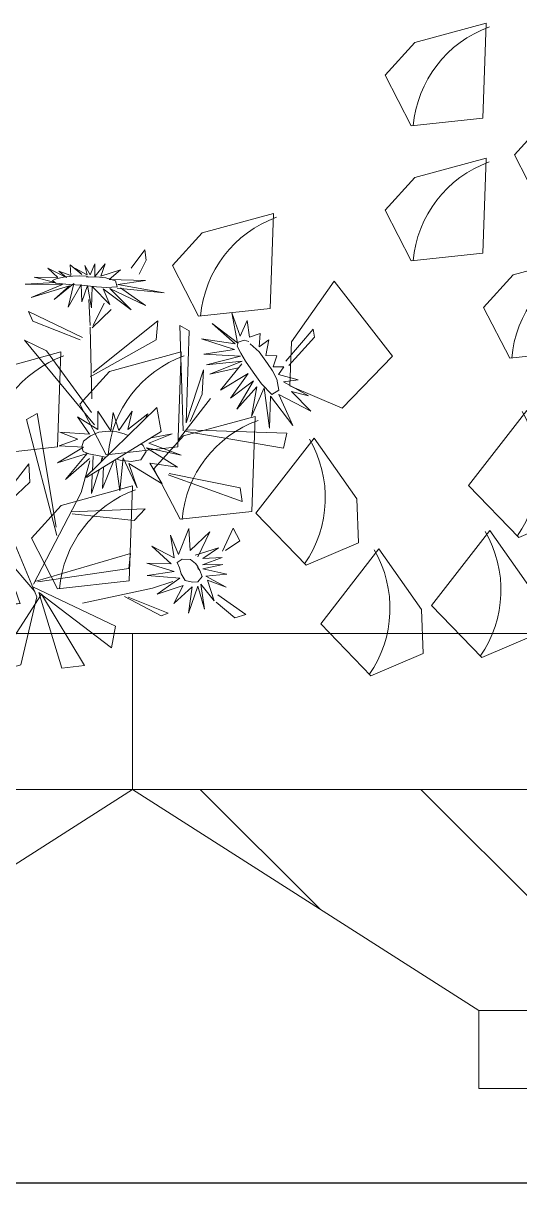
# Model space of a CAD drawing. Header units: millimetres. Extents: x 3614 to 12428, y -844 to 6844.
# Drawn here: x 5509.4029 to 5509.6126, y -474.3752 to -473.885 of the extents above; entities that cross this region are included whole.
import ezdxf

# ---------------------------------------------------------------- set-up
doc = ezdxf.new("R2010")
doc.units = ezdxf.units.MM
doc.header["$LTSCALE"] = 40
doc.header["$MEASUREMENT"] = 0
doc.layers.get('0').update_dxf_attribs({"linetype": 'CONTINUOUS', "lineweight": 20})
for name, color, linetype, lineweight in [('E1', 7, 'CONTINUOUS', 20), ('Hatch', 42, 'CONTINUOUS', 15), ('landscaping', 3, 'CONTINUOUS', 13), ('Wall', 7, 'CONTINUOUS', 30)]:
    doc.layers.add(name, color=color, linetype=linetype, lineweight=lineweight)

# ---------------------------------------------------------------- blocks, each defined once
blk = doc.blocks.new('A$C4E7010DC')
at = {"layer": 'Hatch', "ltscale": 5}
h = blk.add_hatch(dxfattribs=at)
h.set_pattern_fill('ANSI31', color=256, scale=1000, style=0)
h.set_pattern_definition([(45, (231.7533103451132, -2.28803401541e-05), (-88.38834764831843, 88.38834764831844), [])])
h.paths.add_polyline_path([(752.430756263313, 302.3095010283141), (702.7948197437945, 296.8872465101449), (699.9983771157774, 302.3095010283141), (629.1746464831252, 302.3095010283141), (666.9704380356415, 253.4562543481152), (626.8853242982295, 211.9099958092993), (584.8749032220802, 229.6793507610273), (586.3341213153326, 265.0629620082328), (612.4414581818928, 302.3095010283141), (231.7533103451132, 302.3095010283141), (509.0194938639178, 124.9999771196599), (1641.987126825406, 124.9999771196599), (1919.253310345113, 302.3095010283141)])
h.paths.add_polyline_path([(1544.253310345113, -2.28803401114e-05, 0.4142135623730951), (1606.753310345113, 62.49997711965988), (544.2533103451133, 62.49997711965988, 0.4142135623730951), (606.7533103451132, -2.28803401114e-05)])
at = {"layer": 'Hatch'}
for p, q in [((1919.253310345113, 427.3095010283141), (231.7533103451133, 427.3095010283141)), ((1919.253310345113, 302.3095010283141), (1919.253310345113, 427.3095010283141)), ((509.0194938639178, 124.9999771196599), (1641.987126825406, 124.9999771196599)), ((1641.987126825406, 124.9999771196599), (1641.987126825406, 62.49997711965988)), ((509.0194938639178, 62.49997711965988), (1641.987126825406, 62.49997711965988))]:
    blk.add_line(p, q, dxfattribs=at)
blk.add_lwpolyline([(509.0194938639178, 124.9999771196599), (231.7533103451133, 302.3095010283141), (1919.253310345113, 302.3095010283141), (1641.987126825406, 124.9999771196599)], dxfattribs=at)
at = {"layer": 'landscaping', "linetype": 'Continuous', "lineweight": 9}
for points in [[(1696.145769875365, 834.2387886639624, 0), (1638.755842494022, 840.5080930204274, 0), (1636.015232406906, 916.5730110519652, 0), (1693.287183469729, 901.0329977161743, 0), (1717.053612653253, 874.7787388963769, 0), (1696.145769875365, 834.2387886639624, 0)], [(1592.553917976183, 770.4666724178387, 0), (1535.163990594854, 776.7359767738525, 0), (1532.423380507709, 852.8008948053903, 0), (1589.695331570547, 837.2608814700361, 0), (1613.461760754071, 811.0066226502533, 0), (1592.553917976183, 770.4666724178387, 0)], [(1696.202747317365, 726.068539789412, 0), (1638.812819936022, 732.337844145877, 0), (1636.072209848906, 808.4027621774148, 0), (1693.344160911729, 792.8627488416092, 0), (1717.110590095253, 766.6084900218264, 0), (1696.202747317365, 726.068539789412, 0)], [(1866.482744148962, 681.6708609415363, 0), (1809.092816768534, 687.94016529755, 0), (1806.352206680487, 764.0050833290877, 0), (1863.624157743325, 748.4650699932827, 0), (1887.390586926849, 722.2108111734995, 0), (1866.482744148962, 681.6708609415363, 0)], [(1617.324341041269, 648.0294307196309, 0), (1559.934413660841, 654.2987350756448, 0), (1557.193803572809, 730.3636531071824, 0), (1614.465754635632, 714.8236397718283, 0), (1638.232183819171, 688.5693809520453, 0), (1617.324341041269, 648.0294307196309, 0)], [(1751.352783783688, 608.0255605786951, 0), (1711.267670046291, 649.5718191170453, 0), (1757.842693980856, 709.7727314388029, 0), (1791.903986767502, 661.1785267771628, 0), (1793.363204860769, 625.7949155304232, 0), (1751.352783783688, 608.0255605786951, 0)], [(1940.517444009893, 570.675529370681, 0), (1883.127516629465, 576.9448337271604, 0), (1880.386906541418, 653.0097517586836, 0), (1937.658857604256, 637.4697384228928, 0), (1961.42528678778, 611.21547960311, 0), (1940.517444009893, 570.675529370681, 0)], [(2036.762533033689, 570.6752268509152, 0), (1979.372605653261, 576.9445312069292, 0), (1976.631995566131, 653.0094492384669, 0), (2033.903946628969, 637.4694359031272, 0), (2057.670375812479, 611.2151770833443, 0), (2036.762533033689, 570.6752268509152, 0)], [(1610.096505307447, 504.4298673595185, 0), (1650.181619044859, 545.9761258978687, 0), (1603.606595111196, 606.1770382196264, 0), (1569.545302323648, 557.5828335579863, 0), (1568.086084230381, 522.1992223112463, 0), (1610.096505307447, 504.4298673595185, 0)], [(1881.289600942226, 518.8777583910414, 0), (1823.899673561798, 525.1470627475064, 0), (1821.159063474653, 601.211980779044, 0), (1878.431014536589, 585.6719674432387, 0), (1902.197443720099, 559.4177086234558, 0), (1881.289600942226, 518.8777583910414, 0)], [(1780.376502139959, 482.2308010450797, 0), (1820.46161587644, 523.7770595838808, 0), (1773.886591942792, 583.9779719051876, 0), (1739.825299156146, 535.3837672439984, 0), (1738.366081062879, 500.0001559972588, 0), (1780.376502139959, 482.2308010450797, 0)], [(1979.438027657161, 463.2466056712437, 0), (1922.048100275831, 469.5159100277087, 0), (1919.307490188687, 545.5808280592464, 0), (1976.579441251524, 530.0408147234557, 0), (2000.345870435049, 503.7865559036582, 0), (1979.438027657161, 463.2466056712437, 0)], [(1639.710426841746, 408.2339637514378, 0), (1679.795540578227, 449.7802222902391, 0), (1633.220516644578, 509.9811346115457, 0), (1599.159223857932, 461.386929950371, 0), (1597.700005764665, 426.0033187036167, 0), (1639.710426841746, 408.2339637514378, 0)], [(1728.552191442795, 393.4346870490117, 0), (1768.637305179291, 434.9809455873473, 0), (1722.062281245628, 495.1818579091193, 0), (1688.000988458982, 446.5876532474794, 0), (1686.541770365729, 411.2040420007396, 0), (1728.552191442795, 393.4346870490117, 0)]]:
    blk.add_polyline3d(points, dxfattribs=at)
at = {"layer": 'landscaping', "lineweight": 9}
for centre, start, end in [((1602.124692352881, 826.2766484242892), 4.906589353820811, 70.17167493991396), ((1602.181669794881, 718.1063995497387), 4.906589353820811, 70.17167493991396), ((1772.461666627379, 673.7087207018631), 4.906589353820811, 70.17167493991396), ((1523.303263518785, 640.0672904799574), 4.906589353820811, 70.17167493991396), ((1846.496366487409, 562.7133891310222), 4.906589353820811, 70.17167493991396), ((1942.741455512121, 562.7130866112564), 4.906589353820811, 70.17167493991396), ((1687.436347247101, 558.4845391688722), 149.6194711210228, 214.8845567074056), ((1787.268523420644, 510.9156181513681), 4.906589353820811, 70.17167493991396), ((1857.716344078682, 536.2854728544332), 149.6194711210228, 214.8845567074056), ((1885.416950134677, 455.2844654315704), 4.906589353820811, 70.17167493991396), ((1717.050268780469, 462.2886355607914), 149.6194711210228, 214.8845567074056), ((1805.892033381533, 447.4893588583653), 149.6194711210228, 214.8845567074056)]:
    blk.add_arc(centre, 92.75070268292367, start, end, dxfattribs=at)
blk = doc.blocks.new('margarita')
at = {"layer": 'landscaping', "color": 86, "linetype": 'Continuous'}
for p, q in [((99.15034721084005, 207.3370512585015), (99.14870885011213, 207.3224337594298)), ((99.17018296014298, 207.3106964526103), (99.15034721084005, 207.3370512585015)), ((99.14870885011213, 207.3224337594298), (99.15828805761896, 207.3023474685442)), ((99.22452376046684, 207.2286966589202), (99.20832685829176, 207.2607670208284)), ((99.22847991997699, 207.228459927154), (99.23068947821292, 207.2657625543588)), ((99.19840113024557, 207.2514835374983), (99.22565850893808, 207.2253433783014)), ((99.23940097932915, 207.2117374938193), (99.31674311750685, 207.2487100371746)), ((99.31674311750685, 207.2487100371746), (99.31066005633059, 207.2350155407717)), ((99.10041923070163, 207.2286680793212), (99.08700584062721, 207.2211070124846)), ((99.095486209198, 207.0779510949434), (99.10041923070163, 207.2286680793212)), ((99.13183164855259, 207.2354518990249), (99.13422974186732, 207.2082880062176)), ((99.22406642593036, 207.16128135332), (99.13183164855259, 207.2354518990249)), ((99.31066005633059, 207.2350155407717), (99.24273911234863, 207.2081930548027)), ((99.49688093906708, 207.2201196195241), (99.51360220290123, 207.2339131926935)), ((99.53031811175224, 207.2308639009253), (99.50332869480292, 207.2197130841956)), ((99.51360220290123, 207.2339131926935), (99.53031811175224, 207.2308639009253)), ((98.90964688213109, 207.2232882474687), (98.90761351385768, 207.2119008731685)), ((98.90761351385768, 207.2119008731685), (98.94445099116902, 207.1712873047172)), ((98.94878865685732, 207.177420158733), (98.90964688213109, 207.2232882474687)), ((99.08700584062721, 207.2211070124846), (99.09108482363558, 207.0895644693944)), ((99.22880608469036, 207.2261301748969), (99.22610008719337, 207.1237652658534)), ((99.51631449051048, 207.1850031901784), (99.62187697566222, 207.2228961088127)), ((99.6204042191329, 207.2249563741366), (99.5191969427814, 207.2042447606416)), ((99.13422974186732, 207.2082880062176), (99.22861303624944, 207.1552950661068)), ((99.32260964259164, 207.2078273067323), (99.22244995424208, 207.0865565028604)), ((99.29083859561216, 207.1922714744233), (99.32260964259164, 207.2078273067323)), ((99.5191969427814, 207.2042447606416), (99.51631449051048, 207.1850031901784)), ((99.2266915184301, 207.1041813470647), (99.29083859561216, 207.1922714744233)), ((99.06656687981103, 207.1650021668311), (99.06823253433195, 207.1303552111206)), ((99.09108482363558, 207.0895644693944), (99.06656687981103, 207.1650021668311)), ((99.37321339031547, 207.1712214539577), (99.37535788919115, 207.1511020485603)), ((99.42513771189131, 207.1053350306001), (99.37321339031547, 207.1712214539577)), ((99.37535788919115, 207.1511020485603), (99.42054645176444, 207.1062466639941)), ((99.43160235658723, 207.125398115781), (99.45447021630629, 207.1595921862732)), ((99.4543852000016, 207.0159543611393), (99.46786367074913, 207.1448739763589)), ((99.55778343350849, 207.1118205441271), (99.49348139871944, 207.153019702517)), ((99.50408664023031, 207.1516688870242), (99.55805391690765, 207.1252456772266)), ((99.52892754416962, 207.1464953635664), (99.51925044722358, 207.1283565848949)), ((99.54429598068148, 207.113817105577), (99.52892754416962, 207.1464953635664)), ((99.06823253433195, 207.1303552111206), (99.08554041408053, 207.0914884165574)), ((99.47465873755036, 207.1343530061961), (99.47663818579343, 207.0430375763354)), ((99.51925044722358, 207.1283565848949), (99.5401404115734, 207.1147625374301)), ((99.0566056453454, 207.1242015315307), (99.10292556686571, 207.0647619633765)), ((99.12697926605908, 207.0768685887991), (99.13312450324749, 207.1110953960838)), ((99.13312450324749, 207.1110953960838), (99.23555886596264, 207.0110652475027)), ((99.43160235658723, 207.125398115781), (99.32878207112957, 206.8303359649322)), ((99.35713951811695, 207.1114702909357), (99.35422210382404, 207.0945800595919)), ((99.39837136991716, 207.0367845331086), (99.35713951811695, 207.1114702909357)), ((99.55805391690765, 207.1252456772266), (99.55778343350849, 207.1118205441271)), ((99.31955315879328, 207.0940641482895), (99.27626992822468, 206.9282368203801)), ((99.27724642642409, 206.9400858370175), (99.30414191373049, 207.1028314730591)), ((99.30414191373049, 207.1028314730591), (99.31955315879328, 207.0940641482895)), ((99.35422210382404, 207.0945800595919), (99.39665870355024, 207.0306757739947)), ((98.94758814501064, 207.0744478676388), (99.09128672671062, 207.0794367486166)), ((99.09406555929284, 207.077477801328), (98.95229507695265, 207.0532584408487)), ((98.95229507695265, 207.0532584408487), (98.94758814501064, 207.0744478676388)), ((99.23389700960749, 207.0112964086039), (99.12697926605908, 207.0768685887991)), ((99.65536276510142, 207.0665017790303), (99.60024191108141, 207.0307094095631)), ((99.67841401139452, 207.0588707509657), (99.65536276510142, 207.0665017790303)), ((99.55089615778502, 207.0512973060239), (99.51063925821978, 207.0231795330253)), ((99.59659198065262, 207.0063371123211), (99.67841401139452, 207.0588707509657)), ((99.62190731880173, 207.0251090081781), (99.67904780469887, 207.0480159833913)), ((99.6842401230834, 207.0487818618369), (99.6317070517766, 207.0209795700062)), ((99.3161483945307, 207.030768221649), (99.31482653241423, 207.004584556158)), ((99.37107491241852, 206.960043501659), (99.3161483945307, 207.030768221649)), ((99.47663818579343, 207.0430375763354), (99.4543852000016, 207.0159543611393)), ((99.52675510581815, 207.0184528067595), (99.55316972695351, 207.0407886710868)), ((99.01144923668652, 206.9768837714405), (99.11701172183822, 207.0147766900749)), ((99.11553896530891, 207.0168369553987), (99.01433168895743, 206.9961253419039)), ((99.51063925821978, 207.0231795330253), (99.52675510581815, 207.0184528067595)), ((99.6317070517766, 207.0209795700062), (99.62190731880173, 207.0251090081781)), ((99.01433168895743, 206.9961253419039), (99.01144923668652, 206.9768837714405)), ((99.31482653241423, 207.004584556158), (99.36786983964242, 206.954360592413)), ((99.24147640495028, 206.9894752516399), (99.30983359775215, 206.8583894828155)), ((99.14994218380012, 206.9662542551402), (99.16569078470104, 206.9493626869576)), ((99.25558433487981, 206.9617714037832), (99.14994218380012, 206.9662542551402)), ((99.16569078470104, 206.9493626869576), (99.25447485377899, 206.9591487384044)), ((99.44080880702963, 206.9578452768334), (99.33667201476726, 206.8376500976489)), ((99.36597168717152, 206.9299426444608), (99.40233971985948, 206.9461680224347)), ((99.37480366645431, 206.9420379575585), (99.40496634672165, 206.957419874608)), ((99.02406229034565, 206.9383759448285), (99.01438519339969, 206.9202371661571)), ((99.03943072685749, 206.9056976868391), (99.02406229034565, 206.9383759448285)), ((99.01438519339969, 206.9202371661571), (99.03527515774944, 206.9066431186922)), ((99.30481055921372, 206.8404301960307), (99.3356652835552, 206.9145515841706)), ((99.3356652835552, 206.9145515841706), (99.35025337107763, 206.8975699898863)), ((99.58073259360563, 206.8611105066195), (99.53656949015793, 206.9152831108667)), ((99.170945197351, 206.9023161515732), (99.17320145543364, 206.8807560744985)), ((99.30764190186501, 206.8622054027753), (99.170945197351, 206.9023161515732)), ((99.35025337107763, 206.8975699898863), (99.30771738774266, 206.8480829388655)), ((99.52764471391122, 206.9062588195403), (99.56998494198385, 206.8586468821319)), ((99.17320145543364, 206.8807560744985), (99.30330704395651, 206.8616865820796)), ((99.47472551100613, 206.8646603386921), (99.37918422720458, 206.8836939966327)), ((99.38340259459328, 206.8838396900602), (99.46607394859596, 206.8746762107894)), ((99.46607394859596, 206.8746762107894), (99.47472551100613, 206.8646603386921)), ((99.13921875112112, 206.85258138991), (99.23933141314407, 206.8310046741345)), ((99.3107070580072, 206.8546548513509), (99.19214956271404, 206.7981832222013)), ((99.19820184384994, 206.7671373235496), (99.30216220918943, 206.8463831988144)), ((99.30216220918943, 206.8463831988144), (99.26926403714418, 206.7384163864276)), ((99.56998494198385, 206.8586468821319), (99.58073259360563, 206.8611105066195)), ((99.04603090396108, 206.843177887286), (99.00577400439585, 206.8150601142874)), ((99.0218898519942, 206.8103333880216), (99.04830447312956, 206.8326692523489)), ((99.11704206497777, 206.8169895894402), (99.1741825508749, 206.8398965646534)), ((99.17937486925943, 206.840662443099), (99.12684179795264, 206.8128601512683)), ((99.23675240772293, 206.742052763935), (99.29824101170128, 206.844268591461)), ((99.29824101170128, 206.844268591461), (99.37138902698015, 206.7303989232402)), ((99.3278450784683, 206.7427792303838), (99.30481055921372, 206.8404301960307)), ((99.32918876733568, 206.8307306017217), (99.44240861396764, 206.8206751324769)), ((99.45675645373429, 206.8011403090579), (99.33063841205403, 206.8308430570067)), ((99.00577400439585, 206.8150601142874), (99.0218898519942, 206.8103333880216)), ((99.12684179795264, 206.8128601512683), (99.11704206497777, 206.8169895894402)), ((99.44240861396764, 206.8206751324769), (99.45675645373429, 206.8011403090579)), ((99.19214956271404, 206.7981832222013), (99.19820184384994, 206.7671373235496)), ((99.26926403714418, 206.7384163864276), (99.23675240772293, 206.742052763935)), ((99.37138902698015, 206.7303989232402), (99.3278450784683, 206.7427792303838))]:
    blk.add_line(p, q, dxfattribs=at)
at = {"layer": 'landscaping', "color": 50, "linetype": 'Continuous'}
for p, q in [((99.20736479802437, 207.3167673554081), (99.22201106225431, 207.2988935882312)), ((99.21336665643076, 207.2991588069258), (99.20736479802437, 207.3167673554081)), ((99.22178652918191, 207.3170837087062), (99.22850962916272, 207.3012713226864)), ((99.22201106225431, 207.2988935882312), (99.22178652918191, 207.3170837087062)), ((99.22850962916272, 207.3012713226864), (99.23642213632677, 207.3146042290229)), ((99.23642213632677, 207.3146042290229), (99.23305140865351, 207.3010880440601)), ((99.23305140865351, 207.3010880440601), (99.2493518254546, 207.3105190003802)), ((99.24034887925416, 207.3015197382036), (99.2573586597968, 207.315692762436)), ((99.2493518254546, 207.3105190003802), (99.24034887925416, 207.3015197382036)), ((99.2573586597968, 207.315692762436), (99.25616729343193, 207.3004720278886)), ((99.26224309003076, 207.2971931206478), (99.2892164205136, 207.3108010532127)), ((99.2892164205136, 207.3108010532127), (99.27462794074921, 207.2973514642162)), ((99.1496927288878, 207.2931491360318), (99.20153777293021, 207.2946263608832)), ((99.18884253828672, 207.2873496895045), (99.1496927288878, 207.2931491360318)), ((99.18536921750132, 207.3085014133289), (99.21336665643076, 207.2991588069258)), ((99.20153777293021, 207.2946263608832), (99.18536921750132, 207.3085014133289)), ((99.25616729343193, 207.3004720278886), (99.27338959616499, 207.3063586681495)), ((99.27338959616499, 207.3063586681495), (99.26224309003076, 207.2971931206478)), ((99.27462794074921, 207.2973514642162), (99.30885840337471, 207.2979988562415)), ((99.30885840337471, 207.2979988562415), (99.2784317760171, 207.2900146840466)), ((99.12282692298132, 207.2754011185088), (99.18884253828672, 207.2873496895045)), ((99.19009224094374, 207.2823593961996), (99.12282692298132, 207.2754011185088)), ((99.14955688778076, 207.2573915221825), (99.18544378195831, 207.2825343992307)), ((99.20048166654041, 207.2818253355619), (99.14955688778076, 207.2573915221825)), ((99.16978440982265, 207.250927597521), (99.20048166654041, 207.2818253355619)), ((99.20981044097852, 207.2810776019977), (99.16978440982265, 207.250927597521)), ((99.22591272995092, 207.2847359435412), (99.2003394413386, 207.2586529254152)), ((99.2003394413386, 207.2586529254152), (99.20981044097852, 207.2810776019977)), ((99.22679700158598, 207.2538779033461), (99.22591272995092, 207.2847359435412)), ((99.23260149728507, 207.2860582270026), (99.22679700158598, 207.2538779033461)), ((99.24035209110681, 207.2625602882764), (99.23260149728507, 207.2860582270026)), ((99.24146384169472, 207.287146919595), (99.24035209110681, 207.2625602882764)), ((99.26024478592286, 207.2548657813426), (99.24146384169472, 207.287146919595)), ((99.2799896100195, 207.2657695466744), (99.25200902290058, 207.2887683619585)), ((99.25200902290058, 207.2887683619585), (99.26024478592286, 207.2548657813426)), ((99.25818098048047, 207.285633322942), (99.2799896100195, 207.2657695466744)), ((99.3129512336737, 207.2688611254085), (99.25818098048047, 207.285633322942)), ((99.32160754663505, 207.287875577567), (99.26818255506866, 207.2873449919393)), ((99.26818255506866, 207.2873449919393), (99.3129512336737, 207.2688611254085)), ((99.2784317760171, 207.2900146840466), (99.32160754663505, 207.287875577567)), ((99.01432950161949, 207.2135644854923), (99.02596541802092, 207.2469995814771)), ((99.02596541802092, 207.2469995814771), (99.0179755099277, 207.2040730446416)), ((99.00076268618906, 207.2119764439067), (99.00398156064637, 207.2357897279569)), ((99.00398156064637, 207.2357897279569), (99.01432950161949, 207.2135644854923)), ((99.0179755099277, 207.2040730446416), (99.05401823705593, 207.2313704276868)), ((99.05401823705593, 207.2313704276868), (99.02145229068823, 207.2023357419791)), ((98.98527551388369, 207.2170678856458), (99.00076268618906, 207.2119764439067)), ((98.98706256720295, 207.1981945671932), (98.98527551388369, 207.2170678856458)), ((99.42798643774869, 207.2144582221641), (99.44903395621792, 207.1988202378852)), ((99.44455755834792, 207.1953937606694), (99.42798643774869, 207.2144582221641)), ((99.44865793500477, 207.2203466353782), (99.45723350199316, 207.2001263194602)), ((99.44903395621792, 207.1988202378852), (99.44865793500477, 207.2203466353782)), ((99.45723350199316, 207.2001263194602), (99.45976015501371, 207.2217434875109)), ((99.45976015501371, 207.2217434875109), (99.46278168259056, 207.199485507434)), ((99.46278168259056, 207.199485507434), (99.47123156972313, 207.2211609649249)), ((99.47123156972313, 207.2211609649249), (99.4735333669676, 207.1984449474611)), ((99.4735333669676, 207.1984449474611), (99.48928515237516, 207.2177410212965)), ((99.48928515237516, 207.2177410212965), (99.48126883903812, 207.1987772197136)), ((98.9731525464424, 207.2079609923548), (98.98706256720295, 207.1981945671932)), ((98.97755660298695, 207.1859436606823), (98.9731525464424, 207.2079609923548)), ((98.98707329610808, 207.1911001465057), (98.99965355601708, 207.2026517304927)), ((99.00178232444695, 207.2057626922368), (99.00854882847963, 207.2074922078265)), ((99.00854882847963, 207.2074922078265), (99.01704577117307, 207.2049387298317)), ((99.01824045879921, 207.1992741618454), (99.01319710071449, 207.1892440544068)), ((99.01704577117307, 207.2049387298317), (99.01824045879921, 207.1992741618454)), ((99.02145229068823, 207.2023357419791), (99.06949007155364, 207.2098104702366)), ((99.06949007155364, 207.2098104702366), (99.02196504336568, 207.1943424563785)), ((99.02196504336568, 207.1943424563785), (99.06625405203025, 207.1876016661798)), ((99.40892789893408, 207.2030730936508), (99.44455755834792, 207.1953937606694)), ((99.44300584434771, 207.1889815409554), (99.40892789893408, 207.2030730936508)), ((99.44486966942812, 207.1885905216847), (99.45038547379974, 207.1953102532372)), ((99.45038547379974, 207.1953102532372), (99.45317453261785, 207.1968656235823)), ((99.45317453261785, 207.1968656235823), (99.4637300003113, 207.1983544643309)), ((99.4637300003113, 207.1983544643309), (99.47381067091735, 207.1976630526345)), ((99.47381067091735, 207.1976630526345), (99.48525258824414, 207.190517590166)), ((99.48126883903812, 207.1987772197136), (99.5080775640852, 207.2075509410652)), ((99.5080775640852, 207.2075509410652), (99.49162960957274, 207.1916822905435)), ((99.49162960957274, 207.1916822905435), (99.52060748678268, 207.1988830669198)), ((99.52060748678268, 207.1988830669198), (99.49488569552094, 207.1844374216496)), ((98.96176362635416, 207.1852541347076), (98.97755660298695, 207.1859436606823)), ((98.96674193858743, 207.1697075996168), (98.96176362635416, 207.1852541347076)), ((98.97479007356381, 207.1743489612064), (98.98707329610808, 207.1911001465057)), ((99.0064458306033, 207.1776080433255), (98.99536713975559, 207.1620215074977)), ((99.01319710071449, 207.1892440544068), (99.0064458306033, 207.1776080433255)), ((99.01129935609914, 207.1775823477831), (99.0573644571523, 207.1590656508324)), ((99.06217037526116, 207.1721565624556), (99.01129935609914, 207.1775823477831)), ((99.06625405203025, 207.1876016661798), (99.01365483559981, 207.1847269260293)), ((99.01365483559981, 207.1847269260293), (99.06217037526116, 207.1721565624556)), ((99.39002471858645, 207.1827291458107), (99.44300584434771, 207.1889815409554)), ((99.43984604199804, 207.178293139666), (99.39002471858645, 207.1827291458107)), ((99.4461311725755, 207.1806553199357), (99.40784948951088, 207.1530508516971)), ((99.43759857476593, 207.1419705159855), (99.4461311725755, 207.1806553199357)), ((99.45061594578812, 207.1756471800376), (99.4418485577243, 207.1775106744805)), ((99.44290211827798, 207.1791992167986), (99.44318384437963, 207.1839071079829)), ((99.44416074810371, 207.1768866346996), (99.44290211827798, 207.1791992167986)), ((99.44318384437963, 207.1839071079829), (99.44486966942812, 207.1885905216847)), ((99.48701304956866, 207.1775338565764), (99.48134683140366, 207.1741494823797)), ((99.48476137347973, 207.180170605482), (99.51329995605565, 207.151323428626)), ((99.52222779149557, 207.1668765127689), (99.48476137347973, 207.180170605482)), ((99.48525258824414, 207.190517590166), (99.49008582849794, 207.183797272789)), ((99.49008582849794, 207.183797272789), (99.48701304956866, 207.1775338565764)), ((99.5269814480394, 207.1875972365607), (99.49173581458332, 207.1805772408138)), ((99.49173581458332, 207.1805772408138), (99.52222779149557, 207.1668765127689)), ((99.49488569552094, 207.1844374216496), (99.5269814480394, 207.1875972365607)), ((98.95178680995726, 207.1693498683432), (98.96674193858743, 207.1697075996168)), ((98.9594149733654, 207.1585625336853), (98.95178680995726, 207.1693498683432)), ((98.96176296788023, 207.1519172270885), (98.96806495302988, 207.1637851843338)), ((98.96806495302988, 207.1637851843338), (98.97479007356381, 207.1743489612064)), ((98.99536713975559, 207.1620215074977), (98.98352191868123, 207.1451709003065)), ((99.00283810537131, 207.1601908434737), (99.02811411401852, 207.1247987280117)), ((99.04232112134628, 207.1362097067514), (99.00283810537131, 207.1601908434737)), ((99.01170542652063, 207.1737312184926), (99.04232112134628, 207.1362097067514)), ((99.0573644571523, 207.1590656508324), (99.01700281782159, 207.1679837134331)), ((99.40784948951088, 207.1530508516971), (99.444294936494, 207.1751568316834)), ((99.45690151878273, 207.1710475412338), (99.43759857476593, 207.1419705159855)), ((99.46171123263693, 207.1743664756473), (99.45061594578812, 207.1756471800376)), ((99.46214765873206, 207.1367786398857), (99.45690151878273, 207.1710475412338)), ((99.4713001659583, 207.1744413272491), (99.46171123263693, 207.1743664756473)), ((99.46608589568498, 207.1721612152959), (99.46214765873206, 207.1367786398857)), ((99.4883068996375, 207.1400125349448), (99.46608589568498, 207.1721612152959)), ((99.48134683140366, 207.1741494823797), (99.4713001659583, 207.1744413272491)), ((99.4780558261548, 207.1734919799437), (99.4883068996375, 207.1400125349448)), ((99.51329995605565, 207.151323428626), (99.4780558261548, 207.1734919799437)), ((98.91640860861868, 207.1279135295203), (98.95192774751798, 207.1480740395548)), ((98.93134518758853, 207.15076219501), (98.9594149733654, 207.1585625336853)), ((98.95192774751798, 207.1480740395548), (98.93134518758853, 207.15076219501)), ((98.95890012555368, 207.1360302214928), (98.96176296788023, 207.1519172270885)), ((98.98352191868123, 207.1451709003065), (98.96896102515484, 207.1299822356945)), ((98.9952442000296, 207.1496940737489), (99.01899464425331, 207.1089619727823)), ((99.02811411401852, 207.1247987280117), (98.9952442000296, 207.1496940737489)), ((99.59223256794589, 207.1463350211693), (99.59047228437277, 207.1145025268941)), ((99.60693624994143, 207.1090766304929), (99.59223256794589, 207.1463350211693)), ((98.91316214792377, 207.1058393210866), (98.94071279692844, 207.1342181490651)), ((98.95883861701988, 207.1298670031205), (98.91316214792377, 207.1058393210866)), ((98.94071279692844, 207.1342181490651), (98.91640860861868, 207.1279135295203)), ((98.93856703245176, 207.0854521185534), (98.95883861701988, 207.1298670031205)), ((98.97075596612416, 207.1277122606029), (98.93856703245176, 207.0854521185534)), ((98.96896102515484, 207.1299822356945), (98.95890012555368, 207.1360302214928)), ((98.97229112649465, 207.0815075924767), (98.97075596612416, 207.1277122606029)), ((98.97999048796535, 207.139273106219), (98.97229112649465, 207.0815075924767)), ((98.99812737273123, 207.0986411412162), (98.97999048796535, 207.139273106219)), ((98.990430064023, 207.1408853533253), (98.99812737273123, 207.0986411412162)), ((99.01899464425331, 207.1089619727823), (98.990430064023, 207.1408853533253)), ((99.56213111214458, 207.1414643244374), (99.57950468216123, 207.1055003054064)), ((99.59047228437277, 207.1145025268941), (99.56213111214458, 207.1414643244374)), ((99.61834962946803, 207.1367693143246), (99.60693624994143, 207.1090766304929)), ((99.61315379049128, 207.1041256776036), (99.61834962946803, 207.1367693143246)), ((99.54977228383284, 207.1184084065686), (99.57222257776093, 207.1034870623753)), ((99.58339496816923, 207.1079745994012), (99.54977228383284, 207.1184084065686)), ((99.64510005817404, 207.1209137528698), (99.61315379049128, 207.1041256776036)), ((99.61773735684193, 207.0957882059539), (99.64510005817404, 207.1209137528698)), ((99.15061270153907, 207.0940178146826), (99.14608215370585, 207.1020855790157)), ((99.14608215370585, 207.1020855790157), (99.17464094418129, 207.0799340209983)), ((99.16874045828251, 207.1059846972118), (99.18738478045506, 207.078244594459)), ((99.17464094418129, 207.0799340209983), (99.16874045828251, 207.1059846972118)), ((99.18738478045506, 207.078244594459), (99.19574034317029, 207.1039287643249)), ((99.19574034317029, 207.1039287643249), (99.19914729085235, 207.0780858551916)), ((99.19914729085235, 207.0780858551916), (99.21757901915682, 207.1058906881654)), ((99.21757901915682, 207.1058906881654), (99.21767431127293, 207.0796564768291)), ((99.21767431127293, 207.0796564768291), (99.2467593424612, 207.0979788541256)), ((99.2467593424612, 207.0979788541256), (99.22929957044643, 207.0729274417462)), ((99.54360092004524, 207.0945646798674), (99.57249954458744, 207.0886550560584)), ((99.57264384968124, 207.0942810689492), (99.54360092004524, 207.0945646798674)), ((99.54455853334372, 207.1047823494049), (99.57264384968124, 207.0942810689492)), ((99.57222257776093, 207.1034870623753), (99.54455853334372, 207.1047823494049)), ((99.61321055301792, 207.0845684865221), (99.65223389307852, 207.096651824328)), ((99.65223389307852, 207.096651824328), (99.61773735684193, 207.0957882059539)), ((99.1906473599062, 207.0764886692549), (99.20201544568842, 207.0772381448421)), ((99.20201544568842, 207.0772381448421), (99.21623812659365, 207.0759312409213)), ((99.47879712701193, 207.0772560505093), (99.48922875624565, 207.0367685783544)), ((99.49845973795834, 207.0418326899859), (99.47879712701193, 207.0772560505093)), ((99.49020680271204, 207.0786847773606), (99.49845973795834, 207.0418326899859)), ((99.51206890921443, 207.0412585308439), (99.49020680271204, 207.0786847773606)), ((99.50801519587989, 207.0822397628437), (99.51206890921443, 207.0412585308439)), ((99.52371783566588, 207.0452404094878), (99.50801519587989, 207.0822397628437)), ((99.52833922361279, 207.0796519124395), (99.52371783566588, 207.0452404094878)), ((99.53400006502724, 207.0424161982066), (99.52833922361279, 207.0796519124395)), ((99.57249954458744, 207.0886550560584), (99.5382426812282, 207.080926411107)), ((99.5382426812282, 207.080926411107), (99.56794466561321, 207.077797249304)), ((99.56794466561321, 207.077797249304), (99.53882577617863, 207.062135222101)), ((99.60519900083773, 207.0750724126138), (99.6517182759268, 207.0788616571573)), ((99.6517182759268, 207.0788616571573), (99.61321055301792, 207.0845684865221)), ((99.14157005229328, 207.0679202659357), (99.11154478310058, 207.0734325626355)), ((99.14458738461192, 207.0601974998719), (99.11154478310058, 207.0734325626355)), ((99.1740826385264, 207.0710983744008), (99.17996934962892, 207.0737867170866)), ((99.17996934962892, 207.0737867170866), (99.1906473599062, 207.0764886692549)), ((99.21623812659365, 207.0759312409213), (99.22805023286502, 207.0709569129825)), ((99.22805023286502, 207.0709569129825), (99.23791599289024, 207.063286976339)), ((99.22929957044643, 207.0729274417462), (99.27176210423546, 207.0758192415687)), ((99.23791599289024, 207.063286976339), (99.24060324230612, 207.0550611742154)), ((99.27176210423546, 207.0758192415687), (99.24632311342192, 207.06608056782)), ((99.24632311342192, 207.06608056782), (99.27305590902837, 207.0563740613397)), ((99.4588511893388, 207.0573728337844), (99.45234397603001, 207.0666914656554)), ((99.45901270863165, 207.0606952779932), (99.45234397603001, 207.0666914656554)), ((99.55403766137572, 207.0698711843212), (99.53400006502724, 207.0424161982066)), ((99.53882577617863, 207.062135222101), (99.5658851876486, 207.0723837496484)), ((99.5419434570777, 207.0377796679593), (99.55403766137572, 207.0698711843212)), ((99.5658851876486, 207.0723837496484), (99.55623246696058, 207.0426561433492)), ((99.55623246696058, 207.0426561433492), (99.5753889092778, 207.0664199226727)), ((99.5753889092778, 207.0664199226727), (99.56985025358759, 207.0306704687172)), ((99.56985025358759, 207.0306704687172), (99.57940994528565, 207.0634720878026)), ((99.57940994528565, 207.0634720878026), (99.59303695264386, 207.0250429180166)), ((99.58777195422931, 207.0628519648928), (99.61397650652428, 207.0389831816175)), ((99.59303695264386, 207.0250429180166), (99.58777195422931, 207.0628519648928)), ((99.60047171306931, 207.0645623129311), (99.63746533688824, 207.0520359530144)), ((99.61397650652428, 207.0389831816175), (99.60047171306931, 207.0645623129311)), ((99.63746533688824, 207.0520359530144), (99.60519900083773, 207.0750724126138)), ((99.64408400494509, 207.0607008086479), (99.61517137463278, 207.0705922763563)), ((99.09858106779049, 207.0432404860858), (99.14458738461192, 207.0601974998719)), ((99.14780316693049, 207.0534851087861), (99.09858106779049, 207.0432404860858)), ((99.10368320458444, 207.0260977465986), (99.14780316693049, 207.0534851087861)), ((99.14830212510799, 207.0484365769464), (99.15282623977312, 207.0568205943902)), ((99.15601296712616, 207.0365834443494), (99.14830212510799, 207.0484365769464)), ((99.15560380109241, 207.0593128819172), (99.15282623977312, 207.0568205943902)), ((99.23029937140241, 207.0447563853573), (99.21329843516399, 207.0415629331468)), ((99.2387512978194, 207.0483558561306), (99.23029937140241, 207.0447563853573)), ((99.2328387125094, 207.0453545749115), (99.2639588620114, 207.0082733976796)), ((99.27516886516649, 207.0319031820468), (99.2328387125094, 207.0453545749115)), ((99.27305590902837, 207.0563740613397), (99.23793365771584, 207.0547196802689)), ((99.23793365771584, 207.0547196802689), (99.27516886516649, 207.0319031820468)), ((99.24060324230612, 207.0550611742154), (99.2387512978194, 207.0483558561306)), ((99.45530693662351, 207.0304099500793), (99.43134196178696, 207.0460442814715)), ((99.43134196178696, 207.0460442814715), (99.45609613293516, 207.0164481672711)), ((99.45540519242307, 207.0362029014685), (99.4395698361412, 207.0546524264872)), ((99.4561289378816, 207.044082479726), (99.4395698361412, 207.0546524264872)), ((99.47616405943464, 207.0452705951883), (99.49090995793811, 207.0320083471763)), ((99.58046208005285, 207.0563433811146), (99.5419434570777, 207.0377796679593)), ((99.54759888941092, 207.0288001734787), (99.58046208005285, 207.0563433811146)), ((99.1432303439872, 207.0318426099624), (99.10368320458444, 207.0260977465986)), ((99.12540181968916, 207.0018087532282), (99.1432303439872, 207.0318426099624)), ((99.17325728501768, 207.0310927077452), (99.12540181968916, 207.0018087532282)), ((99.16992246812755, 207.0337798352653), (99.15601296712616, 207.0365834443494)), ((99.18158072717311, 207.0391024517288), (99.16139237856407, 206.9964332337325)), ((99.16139237856407, 206.9964332337325), (99.17325728501768, 207.0310927077452)), ((99.18580398218398, 207.0360820394867), (99.16992246812755, 207.0337798352653)), ((99.18632879654041, 206.9918080121689), (99.18158072717311, 207.0391024517288)), ((99.18963476071569, 207.036647011911), (99.18580398218398, 207.0360820394867)), ((99.19230661218069, 207.0368041289036), (99.18632879654041, 206.9918080121689)), ((99.19456553126172, 207.0354186883291), (99.21073380553163, 206.9954424311239)), ((99.20720457592594, 207.0400450752539), (99.21329843516399, 207.0415629331468)), ((99.21123679023032, 207.0404441301408), (99.21054684867909, 207.0369773844544)), ((99.21279127994337, 207.0343952387764), (99.21123679023032, 207.0404441301408)), ((99.22537509750164, 207.0203133158381), (99.22447496396296, 207.0420277406425)), ((99.24147640495028, 206.9894752516399), (99.22918901653688, 207.0350725013705)), ((99.2639588620114, 207.0082733976796), (99.22930477354693, 207.0381185784075)), ((99.41928195260073, 207.0304367857267), (99.44936562832943, 207.0092249803189)), ((99.45609613293516, 207.0164481672711), (99.41928195260073, 207.0304367857267)), ((99.4718078896433, 207.0340751456326), (99.47777443073728, 207.0302651976838)), ((99.47306319487384, 207.0370160425671), (99.47777443073728, 207.0302651976838)), ((99.59845971918017, 207.0405339996325), (99.54759888941092, 207.0288001734787)), ((99.55254838428628, 207.0213957984565), (99.59845971918017, 207.0405339996325)), ((99.20968281761398, 207.026148120799), (99.21073380553163, 206.9954424311239)), ((99.21503790079045, 207.0228634548834), (99.22670522185264, 206.9882461369592)), ((99.22557243987781, 207.0155713747809), (99.22670522185264, 206.9882461369592)), ((99.46371427782087, 207.0249257635401), (99.46682563608485, 207.0228953202991)), ((99.46376681904323, 207.0264594210709), (99.46682563608485, 207.0228953202991)), ((99.60645879254484, 207.0201425840295), (99.55254838428628, 207.0213957984565)), ((99.55295557996048, 207.012371259871), (99.60645879254484, 207.0201425840295)), ((99.60257357769966, 206.9950278655834), (99.55295557996048, 207.012371259871)), ((99.44613571030865, 207.0000998386988), (99.40015534934895, 206.9874758113313)), ((99.40318021173037, 207.0105318217741), (99.44613571030865, 207.0000998386988)), ((99.44936562832943, 207.0092249803189), (99.40318021173037, 207.0105318217741)), ((99.54531434476542, 206.9962008348089), (99.60257357769966, 206.9950278655834)), ((99.58983035122186, 206.963790711681), (99.54531434476542, 206.9962008348089)), ((99.40015534934895, 206.9874758113313), (99.4487963258042, 206.9883514250963)), ((99.4487963258042, 206.9883514250963), (99.40367384744677, 206.9665562771069)), ((99.53664581605356, 206.9857480834018), (99.58983035122186, 206.963790711681)), ((99.57175189678104, 206.9373924147277), (99.53664581605356, 206.9857480834018)), ((99.40367384744677, 206.9665562771069), (99.45022269909289, 206.9756015529701)), ((99.45022269909289, 206.9756015529701), (99.40564171061779, 206.9505886464899)), ((99.40564171061779, 206.9505886464899), (99.45844122357911, 206.9711679097429)), ((99.45844122357911, 206.9711679097429), (99.43346715787027, 206.9302879141586)), ((99.43346715787027, 206.9302879141586), (99.46907538256113, 206.9694572529248)), ((99.46907538256113, 206.9694572529248), (99.45469713115361, 206.914185650609)), ((99.45469713115361, 206.914185650609), (99.47247340018896, 206.967002710156)), ((99.47247340018896, 206.967002710156), (99.47784910707928, 206.9071050619522)), ((99.47784910707928, 206.9071050619522), (99.48130664391834, 206.9696819162349)), ((99.48130664391834, 206.9696819162349), (99.50069571985952, 206.9039867243403)), ((99.49673924374376, 206.9737757671884), (99.52471923744163, 206.9120087806208)), ((99.50069571985952, 206.9039867243403), (99.49673924374376, 206.9737757671884)), ((99.51444102427764, 206.9749684309861), (99.54669596272501, 206.9182421761506)), ((99.52471923744163, 206.9120087806208), (99.51444102427764, 206.9749684309861)), ((99.526947418071, 206.9753959813172), (99.57175189678104, 206.9373924147277)), ((99.54669596272501, 206.9182421761506), (99.526947418071, 206.9753959813172)), ((99.05726585832063, 206.9333449056995), (99.07463942833729, 206.8973808866685)), ((99.0856070305488, 206.9063831081562), (99.05726585832063, 206.9333449056995)), ((99.08736731412192, 206.9382156024313), (99.0856070305488, 206.9063831081562)), ((99.10207099611746, 206.900957211755), (99.08736731412192, 206.9382156024313)), ((99.11348437564405, 206.9286498955867), (99.10207099611746, 206.900957211755)), ((99.10828853666729, 206.8960062588657), (99.11348437564405, 206.9286498955867)), ((99.14023480435007, 206.9127943341319), (99.10828853666729, 206.8960062588657)), ((99.11287210301796, 206.887668787216), (99.14023480435007, 206.9127943341319)), ((99.03969327951971, 206.8966629306669), (99.06777859585726, 206.8861616502113)), ((99.06735732393692, 206.8953676436374), (99.03969327951971, 206.8966629306669)), ((99.0449070300089, 206.9102889878307), (99.06735732393692, 206.8953676436374)), ((99.07852971434528, 206.8998551806633), (99.0449070300089, 206.9102889878307)), ((99.06763429076351, 206.8805356373205), (99.03337742740422, 206.8728069923691)), ((99.03873566622127, 206.8864452611295), (99.06763429076351, 206.8805356373205)), ((99.06777859585726, 206.8861616502113), (99.03873566622127, 206.8864452611295)), ((99.10834529919396, 206.8764490677842), (99.14736863925457, 206.8885324055901)), ((99.14736863925457, 206.8885324055901), (99.11287210301796, 206.887668787216)), ((99.03337742740422, 206.8728069923691), (99.06307941178926, 206.8696778305661)), ((99.06307941178926, 206.8696778305661), (99.03396052235466, 206.8540158033632)), ((99.03396052235466, 206.8540158033632), (99.06101993382464, 206.8642643309106)), ((99.06101993382464, 206.8642643309106), (99.0513672131366, 206.8345367246113)), ((99.10033374701374, 206.8669529938759), (99.14685302210285, 206.8707422384194)), ((99.13260008306429, 206.8439165342764), (99.10033374701374, 206.8669529938759)), ((99.14685302210285, 206.8707422384194), (99.10834529919396, 206.8764490677842)), ((99.13921875112112, 206.85258138991), (99.11030612080881, 206.8624728576184)), ((99.0513672131366, 206.8345367246113), (99.07052365545381, 206.8583005039348)), ((99.07052365545381, 206.8583005039348), (99.06498499976364, 206.8225510499793)), ((99.06498499976364, 206.8225510499793), (99.07454469146165, 206.8553526690647)), ((99.07454469146165, 206.8553526690647), (99.08817169881986, 206.8169234992787)), ((99.08290670040537, 206.8547325461549), (99.10911125270032, 206.8308637628796)), ((99.08817169881986, 206.8169234992787), (99.08290670040537, 206.8547325461549)), ((99.09560645924533, 206.8564428941932), (99.13260008306429, 206.8439165342764)), ((99.10911125270032, 206.8308637628796), (99.09560645924533, 206.8564428941932))]:
    blk.add_line(p, q, dxfattribs=at)
for points in [[(99.23039653822563, 207.2978028706986), (99.23362359851367, 207.2992588191517), (99.24370769702841, 207.2999066842189), (99.25368898361384, 207.2990741632863), (99.26649819874756, 207.2979254128092), (99.27713040889624, 207.2956709764385), (99.28227638939887, 207.2932587513928), (99.2776155753356, 207.2894167664544), (99.2588088974032, 207.287287843217), (99.24087335784115, 207.2864321092583), (99.21950369747074, 207.2839709646738), (99.20546587241468, 207.2828819891491), (99.189743773902, 207.2840715736794), (99.19218970749336, 207.2928299818603), (99.20609669472618, 207.2969890341698), (99.22011386946517, 207.2983442099275), (99.23385617392013, 207.2976700480289)], [(99.57881458486395, 207.0880586876274), (99.5792620418863, 207.0917162506435), (99.58269551907301, 207.096329621473), (99.58985682870123, 207.1017748019478), (99.60207416849676, 207.1021789260905), (99.60900253250166, 207.0974646586803), (99.6059381364032, 207.0899812364316), (99.60339219571821, 207.081451779296), (99.59744847629696, 207.0715724878514), (99.58725515490721, 207.0695139497669), (99.57934191622444, 207.0699863389523), (99.57351003142028, 207.0775038069199), (99.57662222989045, 207.0862587349421), (99.58002778661086, 207.0912320244399)], [(99.48989400821456, 207.0251803190454), (99.5002076424878, 207.0310666279969), (99.50889892278644, 207.0357568781792), (99.52612601550872, 207.0360220504772), (99.537868318006, 207.0291676923704), (99.54478567825007, 207.0206000315316), (99.54247186445923, 207.0059622307489), (99.53385234711531, 206.9892274529273), (99.52061936466741, 206.9847194843674), (99.5004876064641, 206.9802129549221), (99.4847040767592, 206.9752383240759), (99.46468342296318, 206.9720794243323), (99.45336009779129, 206.9902119694392), (99.45767184495004, 207.0068803768445), (99.47092061038386, 207.0167446101384)], [(99.48989400821456, 207.0251803190454), (99.48700791346508, 207.0243586414345), (99.48504875627395, 207.0227332476048), (99.48305160727271, 207.0216234598485), (99.48112744790987, 207.0199606607777), (99.47844078237772, 207.0186369035053), (99.47477641099279, 207.0175171395326), (99.47097846768186, 207.0164642451389), (99.47092061038386, 207.0167446101384)], [(99.07394933104, 206.8799392688895), (99.07439678806236, 206.8835968319056), (99.07783026524905, 206.8882102027351), (99.08499157487726, 206.8936553832099), (99.09720891467279, 206.8940595073526), (99.1041372786777, 206.8893452399424), (99.10107288257923, 206.8818618176937), (99.09852694189422, 206.8733323605581), (99.092583222473, 206.8634530691135), (99.08238990108325, 206.861394531029), (99.07447666240051, 206.8618669202144), (99.06864477759632, 206.869384388182), (99.07175697606645, 206.8781393162042), (99.07516253278689, 206.883112605702)]]:
    blk.add_lwpolyline(points, dxfattribs=at)
blk = doc.blocks.new('FLOWERS')
at = {"layer": 'Hatch'}
h = blk.add_hatch(dxfattribs=at)
h.set_pattern_fill('ANSI31', color=256, scale=25, style=0)
h.set_pattern_definition([(45, (-8.270145654401858, 2.667354345598138), (-2.209708691207957, 2.209708691207958), [])])
h.paths.add_polyline_path([(33.91735434559814, 7.100092443317408), (-8.270145654401858, 7.100092443317408), (-1.338491066402635, 2.667354345598138), (26.98569975762803, 2.667354345598141)])
for p, q in [((-8.270145654401858, 10.2250924433174), (33.91735434559814, 10.2250924433174)), ((-8.270145654401858, 7.100092443317408), (-8.270145654401858, 10.2250924433174))]:
    blk.add_line(p, q, dxfattribs=at)
blk.add_lwpolyline([(26.98569975762803, 2.667354345598141), (33.91735434559814, 7.100092443317408), (-8.270145654401858, 7.100092443317408), (-1.338491066402639, 2.667354345598141)], dxfattribs=at)
at = {"color": 1, "linetype": 'Continuous', "lineweight": 9, "xscale": 13.99999999999864, "yscale": 13.99999999999864, "zscale": 13.99999999999864}
blk.add_blockref('margarita', (-1396.620567737118, -2884.803362198654), dxfattribs=at)

msp = doc.modelspace()

# ---------------------------------------------------------------- linework, layer by layer
at = {"layer": 'E1', "ltscale": 0.05}
msp.add_line((5489.473408941376, -474.3751602264005), (5521.773408941371, -474.3751602264007), dxfattribs=at)
at = {"layer": 'Wall', "ltscale": 0.05}
msp.add_line((5469.803444080625, -474.3751602263991), (5543.030317594364, -474.375160226404), dxfattribs=at)

# ---------------------------------------------------------------- block references
at = {"layer": 'landscaping'}
for name, p, xscale, yscale, zscale in [('A$C4E7010DC', (5510.461172491767, -474.3683093750616), -0.00052734375, 0.00052734375, 0.00052734375), ('FLOWERS', (5509.274617868994, -474.3586559241054), -0.02109375, 0.02109375, 0.02109375)]:
    msp.add_blockref(name, p, dxfattribs=dict(at, xscale=xscale, yscale=yscale, zscale=zscale))

doc.saveas('drawing.dxf')
